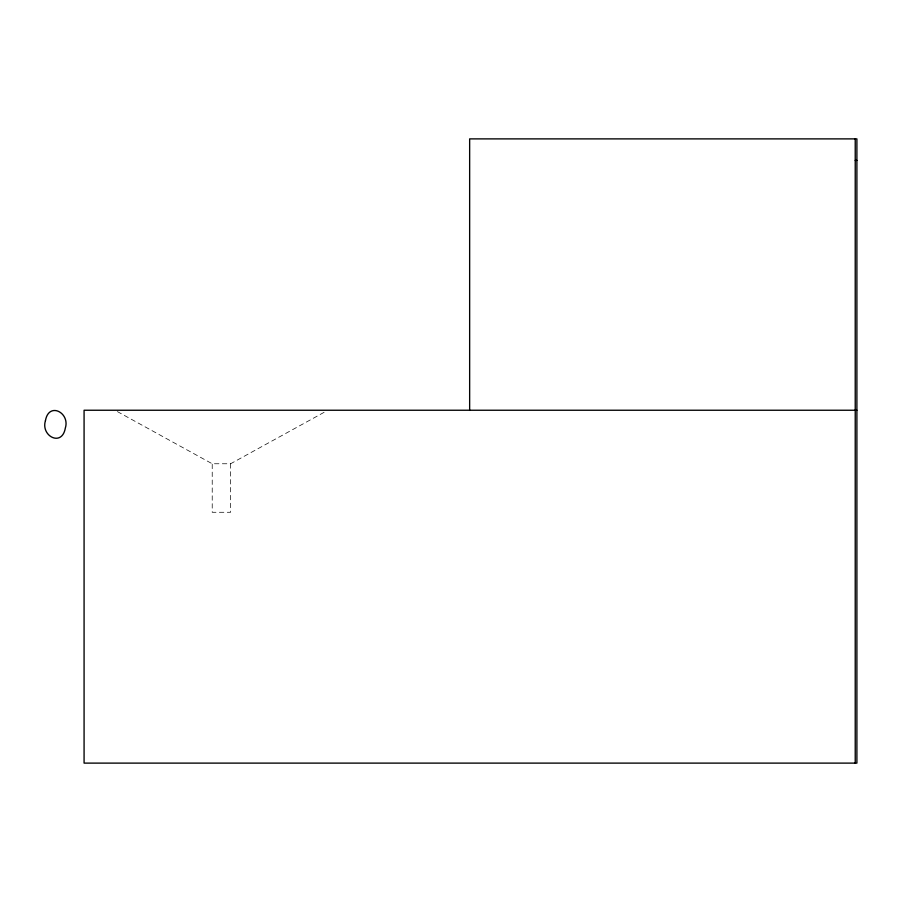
<?xml version="1.0" encoding="UTF-8"?>
<svg xmlns="http://www.w3.org/2000/svg" width="902" height="902" viewBox="0 0 902 902"><rect width="100%" height="100%" fill="white"/><g stroke="black" fill="none" stroke-linecap="round" stroke-linejoin="round"><path stroke-width="0.68" stroke-dasharray="4.51 3.38" d="M117.384 411.594L212.218 463.763L230.596 463.763L325.419 411.594M230.596 463.763L230.596 512.28L212.218 512.28L212.218 463.763"/><path stroke-width="1.35" d="M855.231 160.376L856.9 160.376M856.9 410.241L84.078 410.241L84.078 763.115L856.9 763.115L856.9 138.885L469.649 138.885L469.649 410.241M855.231 138.885L855.231 763.115M45.45 420.67C40.545 435.993 61.979 447.358 65.327 428.078C70.232 412.755 48.798 401.39 45.45 420.67"/></g></svg>
